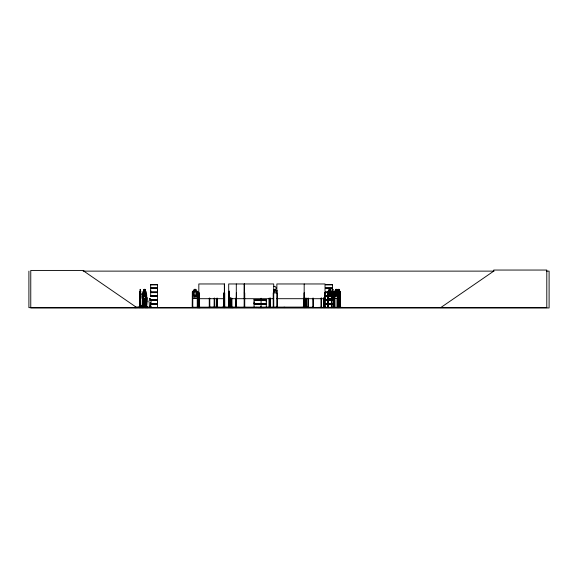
<?xml version="1.0" encoding="UTF-8"?>
<svg xmlns="http://www.w3.org/2000/svg" width="578" height="578" viewBox="0 0 578 578"><rect width="100%" height="100%" fill="white"/><g stroke="black" fill="none" stroke-linecap="round" stroke-linejoin="round"><path stroke-width="0.87" d="M150.67 291.962L150.67 288.581L157.563 288.581L157.556 291.962L150.67 291.962L150.677 290.272M157.556 301.861L157.556 300.163L150.67 300.163M157.556 290.272L157.556 288.581M260.967 303.551L254.074 303.551L254.082 301.861M266.277 301.861L266.277 300.163L261.111 300.163M258.221 307.633L264.276 307.641M142.267 306.81L142.665 299.707L142.311 306.81L140.57 306.81L140.216 299.707A1.842 1.698 -90 0 1 140.266 297.106M145.201 298.775L145.121 300.416A1.228 1.134 -90 0 0 144.89 302.345L145.121 307.077L146.256 307.077L146.458 302.345A1.228 1.134 -90 0 0 146.256 300.416L146.061 298.653M146.256 307.077L146.487 302.345M146.602 306.81L146.949 299.707A1.842 1.698 -90 0 0 146.602 296.81L146.646 294.823L146.602 296.81M146.646 306.81L146.949 299.707M149.529 298.775L149.456 300.416A1.228 1.134 -90 0 0 149.189 302.345L149.456 307.077L150.583 307.077L150.793 302.345A1.228 1.134 -90 0 0 150.555 300.416L150.482 298.775M150.583 307.077L150.822 302.345M140.671 298.472L140.837 296.673L140.736 298.472L139.948 298.472L139.912 296.673M142.484 307.633L143.048 307.626L143.069 291.811L143.337 291.168L144.074 291.168M142.463 307.366L142.636 307.207M142.015 305.798C140.945 306.253 141.993 305.466 141.718 306.13M146.046 306.13L146.371 305.943M146.371 305.899L146.155 306.13M140.678 295.214C139.999 300.618 139.883 287.447 140.295 293.487C140.671 287.454 140.671 300.524 140.295 294.296L140.049 296.088L140.23 291.225M214.243 307.633L214.236 307.106M214.308 307.359L219.64 307.344M231.424 307.568L231.352 307.106M145.584 306.485L146.075 306.441L145.634 306.586M146.285 305.95L145.916 305.748L146.285 305.906M150.345 306.434L149.955 306.586M333.455 296.666L333.246 298.472L333.253 291.168M231.475 307.597L231.417 298.111M150.62 295.95L157.57 296.052M254.06 307.633L254.074 304.23L260.967 304.23M334.12 307.633L334.835 307.106M140.223 291.168L139.84 307.641L139.934 292.916M140.013 291.168L139.941 307.641M145.512 298.494L146.046 296.666L145.67 291.168M334.741 298.472L334.257 296.673L334.705 298.472L339.85 298.472L340.153 296.673M339.85 298.472L340.196 296.673M318.716 307.366L342.588 307.366M334.727 307.633L334.669 292.916M331.353 298.472L331.851 296.673L331.396 298.472L328.217 298.472M229.155 291.168L229.04 307.641M229.213 291.168L228.953 307.641M338.101 298.472L338.636 296.673L338.549 291.832L338.087 291.168L337.147 291.168M302.084 307.359L312.763 307.258M306.008 307.597L306 298.234M150.287 306.419L149.919 306.485L150.374 306.586M338.686 293.487L339.496 291.796L338.903 293.906L339.524 296.088L338.701 294.296M197.727 296.666L197.127 298.414L192.958 298.414L192.416 296.666L192.416 291.839L192.958 291.225L197.177 291.24L197.727 291.832M197.17 298.472L197.821 296.666M339.105 296.666L339.611 295.214L339.134 289.354M200.147 307.597L197.387 307.604L200.19 307.641M254.009 307.554L266.292 307.503M209.157 307.597L209.207 307.106M244.133 307.344L244.241 283.964M276.819 307.337L276.869 283.964L325.024 283.964L325.024 307.641M143.106 291.839L143.387 291.168M337.104 291.832L335.753 291.832L335.753 295.214L337.104 295.214L337.429 291.168M338.159 291.225L336.772 293.906C338.773 296.081 336.996 297.186 336.483 294.296C336.013 297.193 334.142 296.073 336.172 293.899L335.269 291.825L336.461 293.487L337.48 291.168M327.842 307.641L327.842 291.811L328.232 291.168L329.178 291.168M327.842 291.811L328.268 291.168M334.214 307.597L334.257 291.811L334.756 291.168M334.778 291.225L334.257 291.811M134.963 307.626L134.775 307.207L144.334 307.207M135.136 307.633L135.411 307.626M136.683 307.633L136.863 307.207M136.82 307.402L137.318 307.496M139.11 307.207L138.973 307.633M139.471 307.633L139.804 307.612M140.165 289.354L140.678 291.832L140.678 307.641L140.468 291.168M141.198 307.207L140.873 307.619L141.227 307.344M141.119 307.633L141.848 307.612L141.653 307.207M141.624 307.51L141.148 307.402M142.455 307.619L143.315 307.612L143.279 292.916L142.838 292.916L142.838 307.641M144.897 306.441L144.934 307.51M145.092 307.474L145.692 307.619L145.526 307.106M145.562 307.474L145.555 296.377M145.403 307.496L146.017 307.626L146.024 307.106M146.581 307.626L146.949 307.344M146.653 307.344L146.66 306.441L147.448 306.441L147.448 307.402L146.79 307.539L147.39 307.619L146.682 307.633L146.79 306.831L146.263 306.831L146.263 307.344M146.696 307.626L147.361 307.633M150.656 307.619L151.118 306.831L150.598 306.831M150.988 307.619L150.728 306.831M141.415 305.827L141.798 306.08M149.586 298.653L150.164 298.494M337.22 291.839L337.689 291.825M325.559 295.914L328.138 296.052M440.682 307.641L493.742 271.125L493.742 270.049L546.795 270.049L546.795 307.641L28.9 307.641L28.9 271.125M194.222 291.225L193.319 291.832L193.319 295.214L194.222 296.666L195.913 296.666L196.823 295.214L196.823 291.832L195.913 291.225M197.214 307.604L197.17 307.106L197.784 307.106M200.176 307.337L197.423 307.568M134.616 307.641L148.264 307.366M136.798 307.51L149.045 307.474L149.03 306.831L149.558 306.831L149.558 307.344M143.301 307.626L142.997 292.916M145.779 307.633L145.837 296.377M149.774 307.547L149.42 306.831M230.781 307.604L230.918 298.111M141.487 305.748L141.95 305.719M83.145 271.125L494.017 271.125M546.391 271.125L549.1 271.125L549.1 307.951L30.764 307.951L30.764 270.432L83.824 270.432L83.824 271.125L136.878 307.641M150.663 284.499L157.57 284.499M325.573 284.499L332.473 284.499M325.573 284.636L332.473 284.636L332.466 287.902L325.58 287.902M150.677 284.838L157.556 284.838M325.587 284.838L332.466 284.838M150.62 288.133L157.606 288.133M325.53 288.133L332.516 288.133M150.62 288.343L157.606 288.343M325.53 288.343L332.516 288.343M325.58 288.581L332.473 288.581M145.721 291.168L145.027 291.168L145.078 289.354L144.023 289.354L144.052 291.225M332.198 289.354L332.892 289.354M144.052 289.412L145.042 289.412M195.913 289.412L194.222 289.412L194.222 298.472M329.185 289.412L330.471 289.412M332.22 289.412L332.87 289.412M335.753 289.412L337.14 289.412L337.104 291.225L337.827 291.832L337.827 295.214L337.104 296.666L335.753 296.666L335.03 295.214L335.03 291.832L335.753 291.225L335.702 289.354L337.191 289.354L337.14 291.225M338.159 289.412L339.149 289.412M140.468 289.715L140.468 290.322M273.712 290.561L277.317 290.561M194.222 291.168L192.929 291.168L192.351 291.811L192.192 307.597L192.879 307.106L192.871 307.641M197.821 291.876L197.149 291.168L196.007 291.24M330.479 291.168L331.382 291.168L331.851 291.803L331.916 307.641M332.841 291.168L333.513 291.832L333.528 307.641L333.477 307.106M334.72 291.168L335.739 291.168M339.134 291.168L339.842 291.168L340.196 291.803L340.016 307.641M139.955 291.225L140.729 291.225L140.837 291.803M143.351 291.225L145.707 291.225L145.996 291.832L145.988 307.641M328.246 291.225L331.36 291.225M331.931 291.225L333.296 291.225M334.741 291.225L339.828 291.225M273.734 291.789L277.332 291.789M331.815 291.803L331.786 307.641M194.222 291.832L195.913 291.832M325.58 291.962L328.131 291.962M331.454 291.962L332.473 291.962M150.62 292.201L157.606 292.201M325.53 292.201L328.123 292.201M331.497 292.201L332.516 292.201M150.62 292.41L157.606 292.41M325.53 292.41L328.123 292.41M331.497 292.41L332.516 292.41M325.58 292.649L328.131 292.649M331.454 292.649L332.473 292.649M145.555 292.916L145.996 292.916M192.315 292.916L192.821 292.916L192.763 307.641M197.727 292.916L197.228 292.916L197.286 307.641M198.825 292.916L199.352 292.916L199.309 307.641M228.693 292.916L229.119 292.916L229.134 307.641M244.241 292.916L244.74 292.916L244.74 307.641M325.024 292.916L324.533 292.916L324.496 307.641M327.82 292.916L328.318 292.916L328.232 307.641M331.938 292.916L331.44 292.916L331.396 307.641M334.272 292.916L334.785 292.916L334.828 307.641M332.805 293.523L333.477 293.523M139.927 294.368L140.83 294.368M140.685 294.361A0.918 0.845 -90 0 1 142.267 294.823L142.311 296.81A1.842 1.698 -90 0 1 142.665 299.707M194.222 295.214L195.913 295.214M150.677 295.82L157.556 295.82L157.563 292.649L150.67 292.649L150.67 295.907L157.57 295.907M331.447 296.052L332.487 296.03M150.663 296.211L157.57 296.203L157.556 299.483L150.67 299.483M325.573 296.225L328.131 296.225M331.461 296.203L332.473 296.225M150.677 296.42L157.556 296.42M325.587 296.42L328.138 296.42M331.447 296.42L332.466 296.42M228.975 296.673L229.206 298.472M327.805 296.673L328.253 298.472M332.22 296.666L332.82 296.666L333.138 295.214L332.82 291.225M142.311 296.81L142.267 294.823M139.955 298.414L140.729 298.414M143.351 298.414L145.707 298.414M328.246 298.414L331.36 298.414M331.772 298.414L333.296 298.414M334.741 298.414L339.828 298.414M197.199 298.472L192.915 298.472L192.351 296.673M331.743 298.472L333.318 298.472M198.825 298.696L224.343 298.696M228.693 298.696L273.705 298.696M276.869 298.696L325.024 298.696M254.074 299.483L260.967 299.483M261.111 299.483L266.285 299.483M325.58 299.483L332.473 299.483M140.216 299.707L140.613 306.81M144.11 297.93A1.842 1.698 -90 0 0 144.551 299.707L144.948 306.81M150.62 299.722L157.606 299.722M254.031 299.722L266.335 299.722M325.53 299.722L332.516 299.722M150.62 299.931L157.606 299.931M254.031 299.931L266.335 299.931M325.53 299.931L332.516 299.931M260.967 300.163L254.074 300.163L254.074 303.551M325.58 300.163L332.473 300.163M150.67 303.551L157.563 303.551L157.563 300.163M261.111 303.551L266.285 303.551L266.285 300.163M325.58 303.551L332.473 303.551M150.62 303.782L157.606 303.782M254.031 303.782L266.335 303.782M325.53 303.782L332.516 303.782M150.62 303.992L157.606 303.992M254.031 303.992L266.335 303.992M325.53 303.992L332.516 303.992M150.67 304.23L157.563 304.23L157.563 307.496L134.804 307.51M261.111 304.23L266.285 304.23L266.285 307.496M325.58 304.23L332.473 304.23M141.451 305.596L141.451 307.207L141.4 305.596L142.231 305.596M145.735 305.596L146.559 305.596L146.509 307.207M145.649 306.268L146.198 306.268M150.013 306.268L150.013 307.344L149.977 306.268L150.533 306.268L150.598 307.344M139.977 306.441L140.765 306.441M143.113 306.441L142.325 306.441L142.325 307.207M137.824 307.055L139.038 307.055M142.997 307.055L143.373 307.055M306.391 307.106L198.514 307.185L198.514 307.641M313.377 307.106L312.763 307.106L312.763 307.641M321.028 307.106L321.534 307.106M323.991 307.106L323.485 307.106L323.499 307.641L323.528 298.111M324.482 307.106L325.067 307.106M327.769 307.106L328.369 307.106L328.362 307.641M331.389 307.106L331.989 307.106L331.96 307.641M333.304 307.106L333.752 307.106M338.137 307.106L338.751 307.106M339.842 307.106L340.37 307.106M192.871 307.258L197.17 307.258M209.821 307.258L214.12 307.258M233.266 307.633L221.974 307.337L239.097 307.366M273.755 307.337L273.705 283.964L228.693 283.964L228.751 307.641L228.823 292.916M150.677 307.402L157.556 307.402M221.988 307.366L233.172 307.641M254.082 307.402L266.277 307.402M260.996 307.597L260.88 307.106L260.945 307.641M214.806 307.604L214.676 298.111M197.842 307.366L197.792 291.803L197.821 296.745M340.363 307.337L340.326 292.916L339.886 292.916L339.857 307.641M337.061 307.597L337.624 307.106L337.61 307.641L337.581 298.111M321.527 307.597L321.491 298.111M145.605 307.612L145.201 307.619L145.222 306.831L144.695 306.831L144.71 307.474M144.905 307.402L145.1 306.441L144.312 306.441L144.319 307.474M140.779 307.612L140.447 307.106M338.123 291.168L338.636 291.803L338.629 307.641M274.449 290.951L273.495 289.636L274.926 289.636L274.926 290.951M146.176 298.775L143.33 298.472L143.019 296.673L143.38 298.472M339.792 291.168L340.167 291.832M338.152 307.612L338.188 292.916L338.701 292.916L338.744 307.641M144.551 299.707L144.905 306.81M340.153 291.803L340.167 307.641M339.893 307.106L339.893 307.641M339.185 291.168L339.185 289.354L338.123 289.354L338.209 291.225M339.105 291.832L339.105 295.214M338.506 307.106L338.52 307.641M338.383 307.106L338.368 307.641M338.303 292.916L338.26 307.641M337.422 298.111L337.451 307.641M337.299 298.111L337.299 307.641M337.14 298.111L337.126 307.641M334.59 307.106L334.59 307.641M334.387 292.916L334.452 307.641M333.737 307.641L333.708 292.916L333.325 307.641M332.841 289.354L332.87 291.225M332.256 289.354L332.22 291.225M331.649 307.106L331.635 307.641M331.57 292.916L331.526 307.641M330.515 291.168L330.515 289.354L329.142 289.354L329.142 291.168M330.479 289.354L331.1 295.214L330.428 296.666L329.185 296.666L328.514 295.214L328.514 291.832L329.185 291.225L329.178 289.354M328.188 292.916L328.123 307.641M328.029 307.106L328.015 307.641M327.892 291.839L327.95 307.641M324.887 292.916L324.887 307.641M324.749 307.106L324.735 307.641M324.67 292.916L324.634 307.641M323.947 298.111L323.976 307.641M323.781 298.111L323.81 307.641M323.694 298.111L323.666 307.641M321.354 307.106L321.354 307.641L321.325 298.111M321.209 307.106L321.209 307.641M321.072 298.111L321.072 307.641M313.319 298.111L313.377 307.641M313.262 307.106L313.262 307.641M312.821 298.111L312.879 307.641M308.464 307.641L308.464 307.106L307.85 307.106L307.85 307.641L307.908 298.111M308.406 298.111L308.349 307.641M306.333 298.234L306.405 307.641M306.188 298.234L306.188 307.641M305.834 298.234L305.892 307.641L305.776 307.106M305.618 307.185L305.618 307.641M305.206 298.111L305.162 307.641M304.895 307.185L304.895 307.641M304.577 307.641L304.541 292.916L304.05 292.916L304.05 307.641M304.404 292.916L304.44 307.641M304.266 307.106L304.252 307.641M304.187 283.964L304.151 307.641M303.92 298.111L303.956 307.641M284.788 307.185L284.788 307.641M284.029 307.185L284.029 307.641M277.426 307.106L277.426 307.641M277.368 307.641L277.368 292.916L273.206 292.916L273.264 307.641M276.927 307.106L276.927 307.641M276.313 307.185L276.313 307.641M275.258 307.185L275.244 307.641M273.647 307.106L273.647 307.641M273.148 307.106L273.148 307.641M270.547 298.111L270.547 307.641M270.504 298.111L270.504 307.641M269.225 298.111L269.225 307.641L269.182 298.19M261.075 298.234L261.075 307.641M260.425 307.106L260.432 307.641M260.367 307.106L260.245 307.337M256.849 307.185L256.849 307.641M244.797 307.106L244.797 307.641M244.306 283.964L244.306 298.696M244.299 307.106L244.299 307.641M236.51 307.641L236.503 292.916L236.171 307.641M236.366 292.916L236.38 307.641M236.315 283.964L236.265 307.641M235.882 307.106L235.882 307.641M235.824 298.111L235.766 307.641M231.908 298.234L231.966 307.641M231.85 307.106L231.85 307.641M230.976 307.106L230.976 307.641M230.615 298.111L230.629 307.641M230.463 298.111L230.441 307.641M230.427 298.111L230.427 307.641M230.275 298.111L230.261 307.641M230.051 307.185L230.051 307.641M229.676 307.185L229.676 307.641M225.102 307.185L225.102 307.641M224.755 307.641L224.719 292.916L223.91 292.916L223.859 307.641M224.582 292.916L224.567 307.641M224.531 307.641L224.531 283.964L198.825 283.964L198.846 307.641M224.343 283.964L224.387 307.641M224.278 307.106L224.264 307.641M224.083 307.106L224.069 307.641M224.004 292.916L223.953 307.641M217.227 298.234L217.241 307.641M217.09 298.234L217.133 307.641M217.039 298.234L217.053 307.641M216.909 298.234L216.866 307.641M216.223 307.185L216.223 307.641M215.854 307.185L215.854 307.641M214.619 307.106L214.619 307.641M214.178 298.111L214.12 307.641M209.763 298.111L209.821 307.641M209.706 307.106L209.706 307.641M209.265 298.111L209.265 307.641M199.591 307.185L199.591 307.641M199.403 307.106L199.403 307.641M199.179 307.106L199.193 307.641M199.049 307.185L199.049 307.641M198.919 292.916L198.984 307.641M197.669 307.106L197.669 307.641M195.949 298.472L195.978 289.354L194.165 289.354L194.165 291.168M150.988 306.831L150.988 307.344L149.16 307.344L149.16 306.831M147.246 306.441L147.246 307.207L144.507 307.207L144.507 306.441M146.393 306.831L146.393 307.474M146.162 306.268L146.212 307.474M145.721 292.916L145.685 307.641M145.027 289.354L145.042 291.225L145.54 291.832L145.042 296.666L144.103 296.666L143.604 295.214L144.103 289.412M143.149 307.106L143.149 307.641M142.181 305.596L142.275 307.474M140.497 298.111L140.591 307.641M140.468 289.354L140.461 291.225M140.223 289.354L140.172 291.225M139.616 307.106L139.616 307.641M273.683 286.363A1.907 1.907 0 0 1 276.089 288.212A1.907 1.907 0 0 1 273.683 290.055M146.017 293.935A0.918 0.845 -90 0 1 146.646 294.823M145.381 295.987L144.507 294.296L143.64 296.059L144.298 293.899L143.72 291.796L144.493 293.487L145.345 291.825L144.71 293.906L145.381 295.987M331.035 295.987L330.58 295.994L329.872 294.296L329.142 296.044L328.694 295.987L329.583 293.899L328.745 291.825L329.843 293.487L330.984 291.825L330.139 293.906L331.035 295.987M157.57 284.629L150.663 284.629L150.677 287.902L157.563 287.902L157.563 284.636M144.876 289.715L144.276 289.715L144.276 290.322L144.876 290.322L144.876 289.715M195.617 289.715L194.526 289.715L194.526 290.322L195.617 290.322L195.617 289.715M330.211 289.715L329.409 289.715L329.409 290.322L330.211 290.322L330.211 289.715M332.711 289.715L332.328 290.322L332.711 289.715M336.858 289.715L335.991 289.715L335.991 290.322L336.858 290.322L336.858 289.715M338.932 289.715L338.325 289.715L338.325 290.322L338.932 290.322L338.932 289.715M140.519 291.832L140.23 295.214L140.519 291.832M145.042 291.832L144.103 291.832L144.103 295.214L145.042 295.214L145.042 291.832M330.428 291.832L329.185 291.832L329.185 295.214L330.428 295.214L330.428 291.832M332.82 291.832L332.22 291.832L332.22 295.214L332.82 295.214L332.82 291.832M328.138 295.82L325.587 295.82L328.131 295.907M332.466 295.82L331.447 295.82L332.473 295.907M146.024 306.499L145.996 306.506"/></g></svg>
